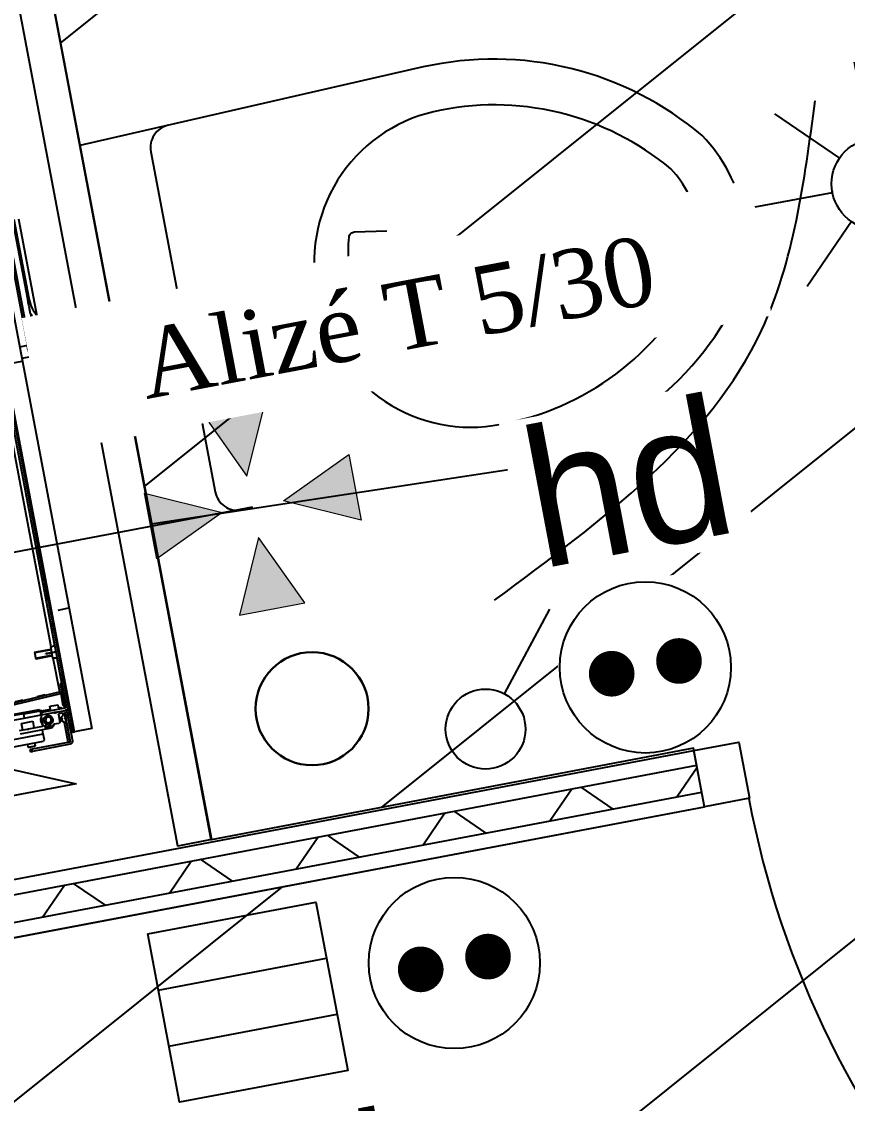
# Model space of a CAD drawing. Header units: centimetres. Extents: x 197412 to 267601, y -375791 to -305433.
# Drawn here: x 220419 to 221143, y -344712 to -343765 of the extents above; entities that cross this region are included whole.
import ezdxf

# ---------------------------------------------------------------- set-up
doc = ezdxf.new("R2010")
doc.units = ezdxf.units.CM
for name, color, linetype in [('3-BAT C-Niveau 0', 250, 'Continuous'), ('prlm-MOD', 64, 'Continuous'), ('prlm-VMC', 62, 'Continuous')]:
    doc.layers.add(name, color=color, linetype=linetype)
for name, color, linetype, lineweight in [('FAUX PLAFOND', 9, 'Continuous', 25), ('prlm-ELEC-CFA', 1, 'Continuous', 25), ('prlm-ELEC-CFO', 1, 'Continuous', 25)]:
    doc.layers.add(name, color=color, linetype=linetype, lineweight=lineweight)
doc.styles.add('prlm-elec-cfa', font='comic.ttf', dxfattribs={"height": 12})
doc.styles.add('prlm-elec-cfo', font='comic.ttf', dxfattribs={"height": 12})
doc.styles.add('prlm-vmc', font='pala.ttf', dxfattribs={"height": 14})

# ---------------------------------------------------------------- blocks, each defined once
blk = doc.blocks.new('xi.PCHD')
at = {"color": 0, "lineweight": 5}
blk.add_wipeout([(-7.5, -7.5), (7.5, -7.5), (7.5, 7.5), (-7.5, 7.5)], dxfattribs=at).dxf.layer = 'prlm-ELEC-CFO'
at = {"layer": 'prlm-ELEC-CFO', "color": 0, "linetype": 'ByBlock', "lineweight": 5, "const_width": 2}
for points in [[(-4, 0, 1), (-2, 0, 1)], [(2, 0, 1), (4, 0, 1)]]:
    blk.add_lwpolyline(points, format="xyb", close=True, dxfattribs=at)
at = {"layer": 'prlm-ELEC-CFO', "color": 0, "linetype": 'ByBlock', "lineweight": -2}
blk.add_circle((0, 0), 7.5, dxfattribs=at)
blk = doc.blocks.new('xi.SA')
at = {"layer": 'prlm-ELEC-CFO', "color": 0}
blk.add_lwpolyline([(0.2, -1.278), (5.5, 5.28)], dxfattribs=at)
blk.add_circle((-2, -4), 3.5, dxfattribs=at)
blk = doc.blocks.new('xi.PC')
at = {"color": 0, "lineweight": 5}
blk.add_wipeout([(-7.5, -7.5), (7.5, -7.5), (7.5, 7.5), (-7.5, 7.5)], dxfattribs=at).dxf.layer = 'prlm-ELEC-CFO'
at = {"layer": 'prlm-ELEC-CFO', "color": 0, "linetype": 'ByBlock', "lineweight": 5, "const_width": 2}
for points in [[(-4, 0, 1), (-2, 0, 1)], [(2, 0, 1), (4, 0, 1)]]:
    blk.add_lwpolyline(points, format="xyb", close=True, dxfattribs=at)
at = {"layer": 'prlm-ELEC-CFO', "color": 0, "linetype": 'ByBlock', "lineweight": -2}
blk.add_circle((0, 0), 7.5, dxfattribs=at)
blk = doc.blocks.new('xi.SPOT')
at = {"color": 0, "lineweight": 5}
blk.add_wipeout([(-4, 0), (-2.828, -2.828), (0, -4), (2.828, -2.828), (4, 0), (2.828, 2.828), (0, 4), (-2.828, 2.828)], dxfattribs=at).dxf.layer = 'prlm-ELEC-CFO'
at = {"layer": 'prlm-ELEC-CFO', "color": 0, "linetype": 'ByBlock', "lineweight": -2, "flags": 128}
for points in [[(0, 10.878), (0, 4)], [(-7.692, 7.692), (-2.828, 2.828)], [(7.692, 7.692), (2.828, 2.828)], [(-10.878, 0), (-4, 0)], [(4, 0), (10.878, 0)], [(-2.828, -2.828), (-7.692, -7.692)], [(2.828, -2.828), (7.692, -7.692)], [(0, -4), (0, -10.878)]]:
    blk.add_lwpolyline(points, dxfattribs=at)
at = {"layer": 'prlm-ELEC-CFO', "color": 0, "linetype": 'ByBlock', "lineweight": -2}
blk.add_circle((0, 0), 4, dxfattribs=at)
blk = doc.blocks.new('MTI900_Alu_390')
at = {"layer": 'prlm-MOD', "color": 1, "linetype": 'Continuous'}
for p, q in [((4.34, -0.405), (4.34, -3.475)), ((4.405, -0.415), (4.405, -3.465)), ((4.0071, -3.6913), (4.035, -3.077)), ((4.05, -3.077), (4.0221, -3.692)), ((4.136, -3.497), (4.1351, -3.077)), ((4.125, -3.207), (4.125, -3.487)), ((4.175, -3.207), (4.175, -3.337)), ((4.0173, -3.3556), (4.0205, -3.2854)), ((4.215, -3.305), (4.215, -3.405)), ((4.275, -3.305), (4.215, -3.305)), ((4.275, -3.277), (4.275, -3.3458)), ((4.305, -3.5528), (4.305, -3.277)), ((4.0173, -3.3556), (4.0223, -3.3558)), ((4.14, -3.337), (4.175, -3.337)), ((4.14, -3.487), (4.14, -3.337)), ((4.175, -3.337), (4.175, -3.487)), ((4.215, -3.405), (4.275, -3.405)), ((4.275, -3.3458), (4.275, -3.3582)), ((4.275, -3.3582), (4.275, -3.484)), ((4.2759, -3.3479), (4.2779, -3.3499)), ((4.2779, -3.3541), (4.2759, -3.3561)), ((4.43, -3.325), (4.405, -3.325)), ((4.405, -3.385), (4.43, -3.385)), ((4.43, -3.325), (4.43, -3.385)), ((4.435, -3.33), (4.43, -3.325)), ((4.43, -3.385), (4.435, -3.38)), ((4.435, -3.38), (4.435, -3.33)), ((4.455, -3.355), (4.455, -3.335)), ((4.455, -3.335), (4.475, -3.335)), ((4.455, -3.69), (4.455, -3.355)), ((4.475, -3.355), (4.455, -3.355)), ((4.475, -3.335), (4.475, -3.355)), ((4.475, -3.69), (4.475, -3.355)), ((4.0084, -3.5518), (4.0116, -3.4816)), ((4.0166, -3.4819), (4.0116, -3.4816)), ((4.125, -3.487), (4.14, -3.487)), ((4.14, -3.4972), (4.136, -3.497)), ((4.14, -3.487), (4.155, -3.487)), ((4.14, -3.487), (4.14, -3.577)), ((4.155, -3.487), (4.175, -3.487)), ((4.155, -3.497), (4.155, -3.487)), ((4.155, -3.702), (4.155, -3.497)), ((4.175, -3.497), (4.155, -3.497)), ((4.175, -3.487), (4.175, -3.49)), ((4.175, -3.49), (4.175, -3.6008)), ((4.272, -3.487), (4.178, -3.487)), ((4.22, -3.4778), (4.23, -3.472)), ((4.23, -3.472), (4.24, -3.4778)), ((4.287, -3.504), (4.274, -3.504)), ((4.2854, -3.504), (4.29, -3.5066)), ((4.34, -3.475), (4.305, -3.475)), ((4.395, -3.475), (4.34, -3.475)), ((4.395, -3.475), (4.405, -3.465)), ((3.625, -3.532), (3.685, -3.532)), ((3.625, -3.532), (3.625, -3.682)), ((3.6311, -3.682), (3.6311, -3.532)), ((3.6789, -3.682), (3.6789, -3.532)), ((3.685, -3.682), (3.685, -3.532)), ((4.0084, -3.5518), (4.0134, -3.552)), ((4.115, -3.577), (4.115, -3.647)), ((4.155, -3.577), (4.115, -3.577)), ((4.195, -3.5614), (4.195, -3.5226)), ((4.268, -3.521), (4.2657, -3.521)), ((4.271, -3.507), (4.271, -3.518)), ((4.2729, -3.542), (4.276, -3.542)), ((4.276, -3.627), (4.276, -3.5842)), ((4.2769, -3.5821), (4.3041, -3.5549)), ((4.279, -3.545), (4.279, -3.549)), ((4.2906, -3.577), (4.2806, -3.5828)), ((4.282, -3.552), (4.287, -3.552)), ((4.29, -3.549), (4.29, -3.507)), ((4.2906, -3.5684), (4.2906, -3.577)), ((3.6044, -3.685), (-0.15, -3.685)), ((3.605, -3.682), (3.598, -3.717)), ((3.655, -3.682), (3.605, -3.682)), ((3.655, -3.6411), (3.655, -3.6275)), ((3.66, -3.6275), (3.655, -3.6275)), ((3.655, -3.717), (3.655, -3.6411)), ((3.66, -3.6411), (3.655, -3.6411)), ((3.66, -3.6411), (3.66, -3.6275)), ((3.66, -3.717), (3.66, -3.6411)), ((3.705, -3.682), (3.66, -3.682)), ((3.712, -3.717), (3.705, -3.682)), ((4.0074, -3.685), (3.7056, -3.685)), ((4.007, -3.6925), (4.0071, -3.6913)), ((4.0071, -3.6913), (4.0221, -3.692)), ((4.0221, -3.692), (4.022, -3.6925)), ((4.0221, -3.692), (4.125, -3.692)), ((4.115, -3.647), (4.155, -3.647)), ((4.125, -3.692), (4.125, -3.702)), ((4.14, -3.647), (4.14, -3.6567)), ((4.175, -3.6232), (4.175, -3.6008)), ((4.175, -3.6232), (4.175, -3.734)), ((4.1759, -3.6029), (4.1829, -3.6099)), ((4.1829, -3.6141), (4.1759, -3.6211)), ((4.195, -3.674), (4.195, -3.64)), ((4.195, -3.722), (4.195, -3.693)), ((4.198, -3.637), (4.266, -3.637)), ((4.2109, -3.677), (4.198, -3.677)), ((4.198, -3.69), (4.2252, -3.69)), ((4.2221, -3.6633), (4.2134, -3.6757)), ((4.2654, -3.662), (4.2246, -3.662)), ((4.227, -3.657), (4.225, -3.659)), ((4.265, -3.659), (4.225, -3.659)), ((4.225, -3.659), (4.225, -3.662)), ((4.225, -3.69), (4.225, -3.695)), ((4.263, -3.657), (4.227, -3.657)), ((4.228, -3.692), (4.2367, -3.692)), ((4.2293, -3.657), (4.2293, -3.662)), ((4.2293, -3.69), (4.2293, -3.695)), ((4.2429, -3.6871), (4.2388, -3.6911)), ((4.2512, -3.6911), (4.2471, -3.6871)), ((4.2533, -3.692), (4.2625, -3.692)), ((4.2607, -3.657), (4.2607, -3.662)), ((4.2607, -3.69), (4.2607, -3.695)), ((4.265, -3.659), (4.263, -3.657)), ((4.265, -3.662), (4.265, -3.659)), ((4.265, -3.695), (4.265, -3.69)), ((4.2827, -3.69), (4.2653, -3.69)), ((4.2766, -3.6757), (4.2679, -3.6633)), ((4.452, -3.677), (4.2791, -3.677)), ((4.2855, -3.692), (4.445, -3.692)), ((4.455, -3.682), (4.455, -3.68)), ((-4.375, -3.737), (4.375, -3.737)), ((4.375, -3.747), (-4.375, -3.747)), ((-0.1667, -3.735), (3.175, -3.735)), ((-0.16, -3.715), (3.5984, -3.715)), ((3.175, -3.717), (3.185, -3.717)), ((3.175, -3.737), (3.175, -3.717)), ((3.185, -3.717), (3.4033, -3.717)), ((3.185, -3.717), (3.185, -3.737)), ((3.4033, -3.737), (3.4033, -3.717)), ((3.4033, -3.717), (3.4168, -3.717)), ((3.4168, -3.717), (3.45, -3.717)), ((3.4168, -3.717), (3.4168, -3.737)), ((3.45, -3.717), (3.86, -3.717)), ((3.45, -3.717), (3.45, -3.737)), ((3.7116, -3.715), (3.935, -3.715)), ((3.86, -3.717), (3.8932, -3.717)), ((3.86, -3.717), (3.86, -3.737)), ((3.8932, -3.717), (3.9067, -3.717)), ((3.8932, -3.737), (3.8932, -3.717)), ((3.9067, -3.717), (4.14, -3.717)), ((3.9067, -3.717), (3.9067, -3.737)), ((3.935, -3.717), (3.935, -3.712)), ((3.965, -3.712), (3.935, -3.712)), ((3.945, -3.702), (3.965, -3.702)), ((3.965, -3.702), (4.105, -3.702)), ((3.965, -3.712), (3.965, -3.702)), ((3.965, -3.712), (3.965, -3.717)), ((4.105, -3.712), (3.965, -3.712)), ((4.105, -3.702), (4.125, -3.702)), ((4.105, -3.712), (4.105, -3.702)), ((4.105, -3.717), (4.105, -3.712)), ((4.135, -3.712), (4.105, -3.712)), ((4.135, -3.712), (4.135, -3.717)), ((4.165, -3.7265), (4.165, -3.737)), ((4.175, -3.734), (4.175, -3.737)), ((4.195, -3.695), (4.215, -3.695)), ((4.215, -3.715), (4.195, -3.715)), ((4.198, -3.725), (4.212, -3.725)), ((4.215, -3.695), (4.45, -3.695)), ((4.215, -3.695), (4.215, -3.715)), ((4.215, -3.715), (4.45, -3.715)), ((4.215, -3.72), (4.2251, -3.72)), ((4.215, -3.722), (4.215, -3.72)), ((4.2249, -3.7161), (4.221, -3.72)), ((4.2287, -3.7161), (4.2249, -3.7161)), ((4.2595, -3.715), (4.231, -3.715)), ((4.2429, -3.7321), (4.2379, -3.737)), ((4.2486, -3.7335), (4.2414, -3.7335)), ((4.2521, -3.737), (4.2471, -3.7321)), ((4.2651, -3.7161), (4.2618, -3.7161)), ((4.269, -3.72), (4.2651, -3.7161)), ((4.2654, -3.72), (4.2826, -3.72)), ((4.342, -3.715), (4.2885, -3.715)), ((4.295, -3.734), (4.295, -3.73)), ((4.298, -3.727), (4.342, -3.727)), ((4.378, -3.727), (4.298, -3.727)), ((4.298, -3.727), (4.298, -3.737)), ((4.345, -3.724), (4.345, -3.718)), ((4.375, -3.737), (4.375, -3.747)), ((4.375, -3.747), (4.378, -3.747)), ((4.375, -3.792), (4.375, -3.747)), ((4.378, -3.747), (4.378, -3.727)), ((4.375, -3.902), (4.375, -3.792)), ((-4.375, -3.902), (4.375, -3.902)), ((-0.975, -3.973), (0.975, -3.973)), ((0.975, -3.973), (0.975, -3.902)), ((0.975, -3.973), (0.975, -3.9928)), ((1.075, -3.902), (1.075, -3.9853)), ((0.975, -3.9928), (-0.975, -3.9928)), ((0.576, -4.0497), (-0.576, -4.0497)), ((0.574, -4.0634), (-0.1307, -4.0634)), ((0.574, -4.0497), (0.574, -4.0634)), ((0.7037, -4.05), (1.055, -4.05)), ((0.765, -4.07), (0.765, -4.05)), ((1.055, -4.05), (1.055, -4.0051)), ((1.075, -4.03), (1.075, -3.9853)), ((-0.1307, -4.1), (0.735, -4.1)), ((0.735, -4.1), (0.735, -4.1))]:
    blk.add_line(p, q, dxfattribs=at)
at = {"layer": 'prlm-MOD', "color": 1, "ltscale": 50}
for points in [[(1.1, -3.8058), (1.1, -3.902)], [(3.3, -3.8058), (3.3, -3.902)]]:
    blk.add_lwpolyline(points, dxfattribs=at)
at = {"layer": 'prlm-MOD', "color": 1, "linetype": 'Continuous'}
for radius in [0.035, 0.03, 0.025]:
    blk.add_circle((4.23, -3.542), radius, dxfattribs=at)
for centre, radius, start, end in [((4.278, -3.3458), 0.003, 180, 225), ((4.278, -3.3582), 0.003, 135, 180), ((4.2758, -3.352), 0.003, 315, 45), ((4.178, -3.49), 0.003, 90, 180), ((4.23, -3.542), 0.04, 33.92723, 355.99937), ((4.23, -3.542), 0.065, 57.79577, 122.20423), ((4.23, -3.542), 0.06, 66.44354, 113.55646), ((4.274, -3.507), 0.003, 90, 180), ((4.272, -3.484), 0.003, 270, 0), ((4.23, -3.542), 0.06, 0, 39.29648), ((4.23, -3.542), 0.065, 22.61986, 35.77582), ((4.287, -3.507), 0.003, 0, 90), ((4.2657, -3.518), 0.003, 213.92723, 270), ((4.23, -3.542), 0.04, 0, 33.92723), ((4.268, -3.518), 0.003, 270, 0), ((4.2729, -3.545), 0.003, 90, 175.99937), ((4.23, -3.542), 0.04, 355.99937, 0), ((4.276, -3.545), 0.003, 0, 90), ((4.23, -3.542), 0.065, 315.04746, 333.83802), ((4.279, -3.5842), 0.003, 135, 180), ((4.282, -3.549), 0.003, 180, 270), ((4.287, -3.549), 0.003, 270, 0), ((4.23, -3.542), 0.06, 351.491, 0), ((4.302, -3.5528), 0.003, 315, 0), ((3.997, -3.692), 0.01, 270, 357.39744), ((4.125, -3.712), 0.02, 347.58795, 90), ((4.16, -3.6567), 0.02, 180, 230.11594), ((4.1151, -3.7104), 0.05, 37.08606, 50.11594), ((4.178, -3.6008), 0.003, 180, 225), ((4.178, -3.6232), 0.003, 135, 180), ((4.1808, -3.612), 0.003, 315, 45), ((4.198, -3.64), 0.003, 90, 180), ((4.198, -3.674), 0.003, 180, 270), ((4.198, -3.693), 0.003, 90, 180), ((4.2109, -3.674), 0.003, 270, 325.00798), ((4.2246, -3.665), 0.003, 90, 145.00798), ((4.2252, -3.693), 0.003, 19.47122, 90), ((4.2367, -3.689), 0.003, 270, 315), ((4.245, -3.6892), 0.003, 45, 135), ((4.2533, -3.689), 0.003, 225, 270), ((4.2653, -3.693), 0.003, 90, 160.52878), ((4.2654, -3.665), 0.003, 34.99202, 90), ((4.266, -3.627), 0.01, 270, 0), ((4.2791, -3.674), 0.003, 214.99202, 270), ((4.2827, -3.693), 0.003, 19.47122, 90), ((4.445, -3.682), 0.01, 270, 0), ((4.45, -3.69), 0.025, 270, 0), ((4.45, -3.69), 0.005, 270, 0), ((4.452, -3.68), 0.003, 0, 90), ((3.945, -3.712), 0.01, 90, 180), ((4.125, -3.712), 0.01, 0, 90), ((4.14, -3.702), 0.035, 270, 0), ((4.14, -3.702), 0.015, 270, 0), ((4.178, -3.734), 0.003, 180, 270), ((4.198, -3.722), 0.003, 180, 270), ((4.212, -3.722), 0.003, 270, 0), ((4.215, -3.715), 0.01, 353.93882, 0), ((4.2251, -3.717), 0.003, 270, 350.40593), ((4.231, -3.718), 0.003, 90, 170.40593), ((4.245, -3.7342), 0.003, 45, 135), ((4.2595, -3.718), 0.003, 9.59407, 90), ((4.2654, -3.717), 0.003, 189.59407, 270), ((4.275, -3.715), 0.01, 180, 186.06118), ((4.2826, -3.717), 0.003, 270, 350.40593), ((4.2885, -3.718), 0.003, 90, 170.40593), ((4.292, -3.734), 0.003, 270, 0), ((4.298, -3.73), 0.003, 90, 180), ((4.342, -3.718), 0.003, 0, 90), ((4.342, -3.724), 0.003, 270, 0), ((0.9987, -4.1937), 0.2219, 69.89148, 96.1295), ((0.5685, -4.4598), 0.3964, 65.16337, 89.20304), ((0.5693, -4.6145), 0.5786, 70.22595, 77.40425), ((0.735, -4.07), 0.03, 270, 0), ((1.055, -4.03), 0.02, 270, 0)]:
    blk.add_arc(centre, radius, start, end, dxfattribs=at)
for centre, major_axis, ratio, start_param, end_param in [((3.997, -3.692), (-0.025, 0), 0.4, 1.570796, 3.096169), ((4.022, -3.6931), (-0.015, 0.0007), 0.045361, -1.568734, 0), ((1.055, -3.9853), (-0.02, 0), 0.989815, 1.570796, 3.141593)]:
    blk.add_ellipse(centre, major_axis=major_axis, ratio=ratio, start_param=start_param, end_param=end_param, dxfattribs=at)
for points, knots in [([(0.7055, -4.05), (0.6995, -4.05), (0.6933, -4.05), (0.6813, -4.05), (0.6756, -4.0499), (0.6642, -4.0499), (0.6524, -4.0499), (0.6402, -4.0498), (0.6278, -4.0498), (0.6214, -4.0498), (0.6021, -4.0497), (0.5891, -4.0497), (0.576, -4.0497)], [0.5494968, 0.5494968, 0.5494968, 0.5494968, 0.625, 0.625, 0.6875, 0.6875, 0.75, 0.8125, 0.8125, 0.875, 0.875, 1, 1, 1, 1]), ([(1.055, -4.0051), (1.055, -4.0043), (1.0545, -4.0036), (1.053, -4.0024), (1.0523, -4.002), (1.0508, -4.0013), (1.0491, -4.0006), (1.0469, -3.9998), (1.0444, -3.9991), (1.0431, -3.9988), (1.0387, -3.9978), (1.0354, -3.9971), (1.0299, -3.9963), (1.028, -3.996), (1.0239, -3.9955), (1.0218, -3.9952), (1.0153, -3.9945), (1.0107, -3.9941), (1.0034, -3.9936), (1.0009, -3.9935), (0.9958, -3.9932), (0.9933, -3.9931), (0.9856, -3.9929), (0.9803, -3.9928), (0.975, -3.9928)], [0, 0, 0, 0, 0.125, 0.125, 0.1875, 0.1875, 0.25, 0.3125, 0.3125, 0.375, 0.375, 0.5, 0.5, 0.5625, 0.5625, 0.625, 0.625, 0.75, 0.75, 0.8125, 0.8125, 0.875, 0.875, 1, 1, 1, 1])]:
    blk.add_open_spline(points, degree=3, knots=knots, dxfattribs=at)
blk = doc.blocks.new('xi.bep')
at = {"layer": 'prlm-VMC', "linetype": 'ByBlock', "lineweight": 5}
h = blk.add_hatch(color=0, dxfattribs=at)
h.paths.add_polyline_path([(0, 2.736), (2.921, 9.103), (-2.921, 9.103)])
h.paths.add_polyline_path([(9.103, -2.921), (9.103, 2.921), (2.736, 0)])
h.paths.add_polyline_path([(2.921, -9.103), (0, -2.736), (-2.921, -9.103)])
h.paths.add_polyline_path([(-9.103, -2.921), (-2.736, 0), (-9.103, 2.921)])
at = {"layer": 'prlm-VMC', "color": 0, "linetype": 'ByBlock', "lineweight": 5, "flags": 128}
for points in [[(2.921, 9.103), (-2.921, 9.103), (0, 2.736)], [(-9.103, -2.921), (-9.103, 2.921), (-2.736, 0)], [(9.103, 2.921), (9.103, -2.921), (2.736, 0)], [(-2.921, -9.103), (2.921, -9.103), (0, -2.736)]]:
    blk.add_lwpolyline(points, close=True, dxfattribs=at)
blk = doc.blocks.new('xi.VID')
at = {"layer": 'prlm-ELEC-CFA', "color": 0, "linetype": 'ByBlock', "lineweight": -2, "flags": 128}
blk.add_lwpolyline([(-7.5, 7.5), (7.5, 7.5), (7.5, -7.5), (-7.5, -7.5)], close=True, dxfattribs=at)
at = {"layer": 'prlm-ELEC-CFA', "color": 0}
for points in [[(-7.5, 2.5), (7.5, 2.5)], [(-7.5, -2.5), (7.5, -2.5)]]:
    blk.add_lwpolyline(points, dxfattribs=at)

msp = doc.modelspace()

# ---------------------------------------------------------------- hatches: boundary and pattern name
at = {"linetype": 'Continuous'}
h = msp.add_hatch(dxfattribs=at)
h.set_pattern_fill('02_ISOLANT', color=256, scale=10, angle=10.72359, style=0, pattern_type=2)
h.set_pattern_definition([(55.723595, (82441.66, 127994.64), (-66.106423, 45.054865), []), (145.723595, (82441.66, 127994.64), (45.054865, 66.106423), [])])
h.paths.add_polyline_path([(220207.32, -344567.95), (220211.79, -344591.53), (221015.31, -344439.36), (221010.85, -344415.78)])
at = {"layer": 'FAUX PLAFOND'}
h = msp.add_hatch(dxfattribs=at)
h.set_pattern_fill('BA 13', color=256, scale=10, style=0, pattern_type=2)
h.set_pattern_definition([(218.65981, (82441.66, 127994.64), (-199.24783, 287.75041), [])])
h.paths.add_polyline_path([(220417.99, -343596.11), (221816.07, -343332.59), (221983.42, -344216.28), (221902.15, -344231.67), (221911.84, -344282.76), (221993.4, -344267.42), (222235.01, -345543.61), (221596.13, -345664.57), (221720.66, -346323.44), (220735.89, -346510.3), (220611.15, -345852.29), (219950.87, -345976.63), (219711.01, -344699.57), (221017.74, -344452.16), (221008.04, -344400.99), (220585.57, -344481)])

# ---------------------------------------------------------------- linework, layer by layer
at = {"linetype": 'Continuous'}
for p, q in [((220204.91, -344555.18), (221008.43, -344403.01)), ((220207.32, -344567.95), (221010.85, -344415.78)), ((220207.32, -344567.95), (221010.85, -344415.78)), ((220211.79, -344591.53), (221015.31, -344439.36)), ((220211.79, -344591.53), (221015.31, -344439.36))]:
    msp.add_line(p, q, dxfattribs=at)
at = {"linetype": 'Continuous', "lineweight": 25}
for p, q in [((220204.91, -344555.18), (221008.43, -344403.01)), ((221017.73, -344452.13), (221008.43, -344403.01)), ((220214.21, -344604.3), (221017.73, -344452.13))]:
    msp.add_line(p, q, dxfattribs=at)
at = {"linetype": 'Continuous', "flags": 128}
for points in [[(220418.12, -343596.66), (220585.58, -344480.94), (220556.11, -344486.52), (220388.64, -343602.24)], [(220467.15, -344432.07), (220238.48, -344475.38), (220090.56, -343694.3), (220287.26, -344391.84)], [(221057.03, -344444.7), (221017.73, -344452.14), (221008.43, -344403.01), (221047.73, -344395.56)]]:
    msp.add_lwpolyline(points, close=True, dxfattribs=at)
for points in [[(220470.42, -343873.21), (220533.28, -344204.39), (220838.3, -344158.1, 0.116334), (220958.16, -344109.6, 0.116144), (221043.7, -344012.75, 0.147727), (221052.02, -343934.32, 0.147725), (221015.62, -343864.56), (221015.56, -343864.5, 0.11673), (220900.48, -343805.73, 0.115952), (220771.17, -343804.42)], [(220679.08, -344005.11), (220679.1, -344005.25, 0.197992), (220732.28, -344093.44, 0.198081), (220832.29, -344118.43, 0.114919), (220934.23, -344077.4), (220934.29, -344077.36, 0.115526), (221007.54, -343995.49, 0.142778), (221012.72, -343941.78, 0.142778), (220988.22, -343893.71, 0.114832), (220890.18, -343844.4), (220890, -343844.36, 0.115368), (220780.14, -343843.63, 0.198081), (220696.23, -343903.53, 0.198023), (220679.08, -344005.11)]]:
    msp.add_lwpolyline(points, format="xyb", close=True, dxfattribs=at)
for points in [[(220547.77, -343855.47), (220547.73, -343855.48, 0.193855), (220535.45, -343864.02), (220535.37, -343864.13, 0.192143), (220532.54, -343878.72), (220589.04, -344176.41), (220589.05, -344176.44, 0.194357), (220597.13, -344189.02, 0.193855), (220611.69, -344192.46), (220611.73, -344192.46)], [(220756.14, -344036.29), (220729.55, -344045.81, -0.192032), (220725.98, -344045.69), (220725.96, -344045.68), (220725.95, -344045.67, -0.187463), (220723.38, -344043.32, -0.069687), (220708.57, -343999.62), (220708.55, -343999.52, -0.069688), (220706.32, -343953.43, -0.17618), (220707.79, -343950.24), (220707.84, -343950.18, -0.18073), (220711.11, -343948.85), (220711.15, -343948.84), (220739.36, -343947.87)]]:
    msp.add_lwpolyline(points, format="xyb", dxfattribs=at)
at = {"linetype": 'Continuous'}
msp.add_arc((221872.54, -344290.26), 830.54, 190.72359, 221.80672, dxfattribs=at)
at = {"layer": '3-BAT C-Niveau 0', "ltscale": 50.8, "flags": 128}
msp.add_lwpolyline([(220417.99, -343596.11), (221816.07, -343332.59), (221983.42, -344216.28), (221902.15, -344231.67), (221911.84, -344282.76), (221993.4, -344267.42), (222235.01, -345543.61), (221596.13, -345664.57), (221720.66, -346323.44), (220735.89, -346510.3), (220611.15, -345852.29), (219950.87, -345976.63), (219711.01, -344699.57), (221017.74, -344452.16), (221008.04, -344400.99), (220585.57, -344481)], close=True, dxfattribs=at)
at = {"layer": 'prlm-ELEC-CFO', "color": 6, "lineweight": 30}
msp.add_circle((220673.82, -344366.29), 49.52, dxfattribs=at)
at = {"layer": 'prlm-VMC'}
msp.add_lwpolyline([(219947.04, -344317.26), (220621.91, -344189.46)], dxfattribs=at)

# ---------------------------------------------------------------- block references
at = {"layer": 'prlm-MOD', "xscale": -99.99999999999983, "yscale": 99.99999999999974, "zscale": 99.99999999999964, "rotation": 100.7237167511635}
msp.add_blockref('MTI900_Alu_390', (220016.07, -344026.47), dxfattribs=at)
at = {"layer": 'prlm-VMC', "ltscale": 50, "xscale": 10, "yscale": 10, "zscale": 10, "rotation": 10.72360141139323}
msp.add_blockref('xi.bep', (220621.91, -344189.46), dxfattribs=at)

# ---------------------------------------------------------------- next in the draw order: block references
at = {"layer": 'prlm-ELEC-CFO', "xscale": 10, "yscale": 10, "zscale": 10, "rotation": 10.72360141139323}
msp.add_blockref('xi.PC', (220798.53, -344588.95), dxfattribs=at)

# ---------------------------------------------------------------- next in the draw order: texts
at = {"layer": 'prlm-ELEC-CFA', "insert": (220650.32, -344796.77), "char_height": 120, "attachment_point": 5, "rotation": 10.7236, "line_spacing_factor": 0.8, "style": 'prlm-elec-cfa', "bg_fill": 3, "box_fill_scale": 1.1, "bg_fill_color": 256, "bg_fill_transparency": 0}
msp.add_mtext('vid', dxfattribs=at)
at = {"layer": 'prlm-ELEC-CFO', "insert": (220950.61, -344169.23), "char_height": 120, "attachment_point": 5, "rotation": 10.7236, "line_spacing_factor": 0.8, "style": 'prlm-elec-cfo', "bg_fill": 3, "box_fill_scale": 1.1, "bg_fill_color": 256, "bg_fill_transparency": 0}
msp.add_mtext('hd', dxfattribs=at)

# ---------------------------------------------------------------- next in the draw order: block references
at = {"layer": 'prlm-ELEC-CFA', "xscale": 10, "yscale": 10, "zscale": 10, "rotation": 10.72360141139323}
msp.add_blockref('xi.VID', (220617.47, -344623.22), dxfattribs=at)
at = {"layer": 'prlm-ELEC-CFO', "xscale": 10, "yscale": 10, "zscale": 10, "rotation": 10.72360141139323}
msp.add_blockref('xi.PCHD', (220965.86, -344330.09), dxfattribs=at)

# ---------------------------------------------------------------- next in the draw order: linework, layer by layer
at = {"layer": 'prlm-ELEC-CFO'}
msp.add_spline([(220833.8, -344271.27), (221067.64, -344035.24), (221114.56, -343834.21)], degree=3, dxfattribs=at)

# ---------------------------------------------------------------- next in the draw order: block references
at = {"layer": 'prlm-ELEC-CFO', "xscale": 10, "yscale": 10, "zscale": 10, "rotation": 10.72360141139323}
msp.add_blockref('xi.SA', (220838.04, -344341.12), dxfattribs=at)

# ---------------------------------------------------------------- next in the draw order: block references
msp.add_blockref('xi.SPOT', (221169.02, -343906.76), dxfattribs=at)

# ---------------------------------------------------------------- next in the draw order: texts
at = {"layer": 'prlm-VMC', "ltscale": 25, "insert": (220748.08, -344023.66), "char_height": 60, "width": 586.1474, "attachment_point": 5, "rotation": 10.7236, "line_spacing_factor": 0.8, "style": 'prlm-vmc', "bg_fill": 2}
msp.add_mtext('Alizé T 5/30', dxfattribs=at)

doc.saveas('drawing.dxf')
